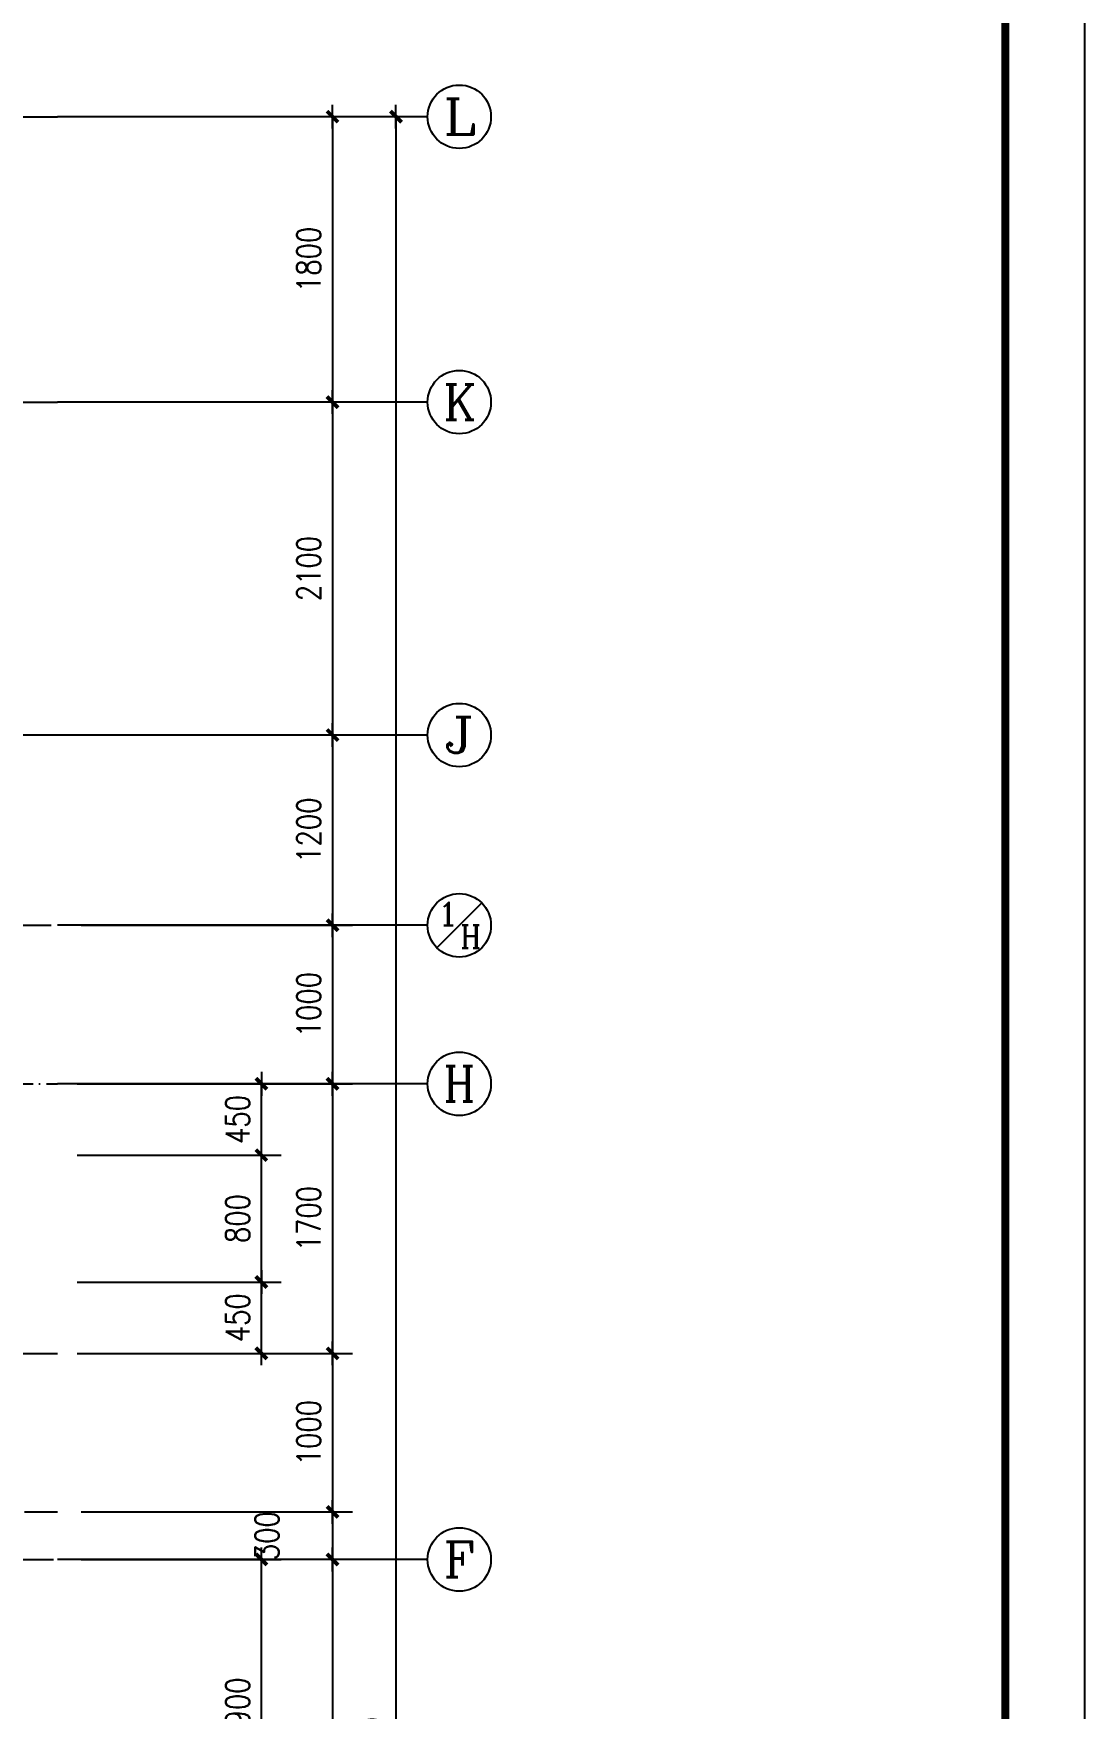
# Model space of a CAD drawing. Extents: x 12400 to 217743, y 90685 to 209848.
# Drawn here: x 67228 to 73859, y 115293 to 125858 of the extents above; entities that cross this region are included whole.
import ezdxf
from ezdxf.enums import TextEntityAlignment as Align

# ---------------------------------------------------------------- set-up
doc = ezdxf.new("R2010")
doc.units = 0
doc.header["$LTSCALE"] = 200
doc.linetypes.add('DOTE', pattern=[2.42, 2, -0.2, 0.02, -0.2])
doc.layers.get('0').update_dxf_attribs({"linetype": 'CONTINUOUS'})
doc.layers.get('DEFPOINTS').update_dxf_attribs({"linetype": 'CONTINUOUS'})
for name, color, linetype in [('AXIS', 3, 'CONTINUOUS'), ('AXIS_TEXT', 7, 'CONTINUOUS'), ('DOTE', 1, 'DOTE'), ('PUB_TITLE', 143, 'CONTINUOUS')]:
    doc.layers.add(name, color=color, linetype=linetype)
doc.styles.add('COMPLEX', font='COMPLEX')
doc.styles.add('DIM_FONT', font='SIMPLEX', dxfattribs={"width": 0.8})
doc.dimstyles.new('AXIS50', dxfattribs={"dimscale": 0.5, "dimtxt": 300, "dimasz": 1, "dimexe": 250, "dimexo": 300, "dimgap": 150, "dimtad": 1, "dimdec": 0, "dimzin": 0, "dimdsep": 46, "dimtxsty": 'DIM_FONT', "dimblk": '_DIMX', "dimblk1": 'DOTSMALL', "dimblk2": 'DOTSMALL', "dimcen": 2.5, "dimse1": 1, "dimse2": 1, "dimclrt": 7, "dimadec": 0, "dimazin": 0, "dimtfac": 1, "dimtdec": 0, "dimtix": 1, "dimtmove": 2, "dimatfit": 3, "dimldrblk": '_DIMX', "dimfxl": 0, "dimtolj": 1, "dimtzin": 0, "dimarcsym": 0})
doc.dimstyles.new('DIMA50', dxfattribs={"dimscale": 0.5, "dimtxt": 300, "dimasz": 1, "dimexe": 250, "dimexo": 300, "dimgap": 150, "dimtad": 1, "dimdec": 0, "dimzin": 0, "dimdsep": 46, "dimtxsty": 'DIM_FONT', "dimblk": '_DIMX', "dimblk1": 'DOTSMALL', "dimblk2": 'DOTSMALL', "dimcen": 2.5, "dimse1": 1, "dimclrt": 7, "dimadec": 0, "dimazin": 0, "dimtfac": 1, "dimtdec": 0, "dimtix": 1, "dimtmove": 2, "dimatfit": 3, "dimldrblk": '_DIMX', "dimfxl": 0, "dimtolj": 1, "dimtzin": 0, "dimarcsym": 0})
doc.dimstyles.new('DIMB50', dxfattribs={"dimscale": 0.5, "dimtxt": 300, "dimasz": 1, "dimexe": 250, "dimexo": 300, "dimgap": 150, "dimtad": 1, "dimdec": 0, "dimzin": 0, "dimdsep": 46, "dimtxsty": 'DIM_FONT', "dimblk": '_DIMX', "dimblk1": 'DOTSMALL', "dimblk2": 'DOTSMALL', "dimcen": 2.5, "dimse2": 1, "dimclrt": 7, "dimadec": 0, "dimazin": 0, "dimtfac": 1, "dimtdec": 0, "dimtix": 1, "dimtmove": 2, "dimatfit": 3, "dimldrblk": '_DIMX', "dimfxl": 0, "dimtolj": 1, "dimtzin": 0, "dimarcsym": 0})
doc.dimstyles.new('DIMN50', dxfattribs={"dimscale": 0.5, "dimtxt": 300, "dimasz": 1, "dimexe": 250, "dimexo": 300, "dimgap": 150, "dimtad": 1, "dimdec": 0, "dimzin": 0, "dimdsep": 46, "dimtxsty": 'DIM_FONT', "dimblk": '_DIMX', "dimblk1": 'DOTSMALL', "dimblk2": 'DOTSMALL', "dimcen": 2.5, "dimclrt": 7, "dimadec": 0, "dimazin": 0, "dimtfac": 1, "dimtdec": 0, "dimtix": 1, "dimtmove": 2, "dimatfit": 3, "dimldrblk": '_DIMX', "dimfxl": 0, "dimtolj": 1, "dimtzin": 0, "dimarcsym": 0})

# ---------------------------------------------------------------- blocks, each defined once
blk = doc.blocks.new('_AXISO')
blk.add_circle((0, 0), 0.5)
at = {"layer": 'AXIS_TEXT', "style": 'COMPLEX', "width": 1.041667}
blk.add_attdef('A', text='', height=0.56, dxfattribs=at).set_placement((-0.25, -0.28), (0.25, -0.28), align=Align.FIT)
blk = doc.blocks.new('_DIMX')
blk.add_line((-150, 0), (150, 0))
at = {"const_width": 50}
blk.add_lwpolyline([(-70, -70), (70, 70)], dxfattribs=at)
blk = doc.blocks.new('*D1344')
at = {"layer": 'AXIS', "color": 0, "lineweight": -2}
blk.add_line((69115, 125332), (69115, 123533), dxfattribs=at)
at = {"layer": 'DEFPOINTS', "color": 0}
for p in [(67380, 125333), (67380, 123533), (69115, 123533)]:
    blk.add_point(p, dxfattribs=at)
at = {"layer": 'AXIS', "color": 0, "lineweight": -2, "xscale": 0.5, "yscale": 0.5, "zscale": 0.5}
for p, rotation in [((69115, 125333), 90), ((69115, 123533), 270)]:
    blk.add_blockref('_DIMX', p, dxfattribs=dict(at, rotation=rotation))
at = {"layer": 'AXIS', "color": 7, "insert": (68965, 124433), "char_height": 150, "attachment_point": 5, "rotation": 90, "style": 'DIM_FONT'}
blk.add_mtext('\\A1;1800', dxfattribs=at)
blk = doc.blocks.new('_DOTSMALL')
at = {"color": 0, "linetype": 'ByBlock', "const_width": 0.5}
blk.add_lwpolyline([(-0.0625, 0, 1), (0.0625, 0, 1)], format="xyb", close=True, dxfattribs=at)
blk = doc.blocks.new('*D1345')
at = {"layer": 'AXIS', "color": 0, "lineweight": -2}
blk.add_line((69115, 123532), (69115, 121433), dxfattribs=at)
at = {"layer": 'DEFPOINTS', "color": 0}
for p in [(67380, 123533), (67380, 121433), (69115, 121433)]:
    blk.add_point(p, dxfattribs=at)
at = {"layer": 'AXIS', "color": 0, "lineweight": -2, "xscale": 0.5, "yscale": 0.5, "zscale": 0.5}
for p, rotation in [((69115, 123533), 90), ((69115, 121433), 270)]:
    blk.add_blockref('_DIMX', p, dxfattribs=dict(at, rotation=rotation))
at = {"layer": 'AXIS', "color": 7, "insert": (68965, 122483), "char_height": 150, "attachment_point": 5, "rotation": 90, "style": 'DIM_FONT'}
blk.add_mtext('\\A1;2100', dxfattribs=at)
blk = doc.blocks.new('*D1346')
at = {"layer": 'AXIS', "color": 0, "lineweight": -2}
for p, q in [((69115, 121432), (69115, 120233)), ((67530, 120233), (69240, 120233))]:
    blk.add_line(p, q, dxfattribs=at)
at = {"layer": 'DEFPOINTS', "color": 0}
for p in [(67380, 121433), (67380, 120233), (69115, 120233)]:
    blk.add_point(p, dxfattribs=at)
at = {"layer": 'AXIS', "color": 0, "lineweight": -2, "xscale": 0.5, "yscale": 0.5, "zscale": 0.5}
for p, rotation in [((69115, 121433), 90), ((69115, 120233), 270)]:
    blk.add_blockref('_DIMX', p, dxfattribs=dict(at, rotation=rotation))
at = {"layer": 'AXIS', "color": 7, "insert": (68965, 120833), "char_height": 150, "attachment_point": 5, "rotation": 90, "style": 'DIM_FONT'}
blk.add_mtext('\\A1;1200', dxfattribs=at)
blk = doc.blocks.new('*D1347')
at = {"layer": 'AXIS', "color": 0, "lineweight": -2}
for p, q in [((69115, 116232), (69115, 112133)), ((67530, 112133), (69240, 112133))]:
    blk.add_line(p, q, dxfattribs=at)
at = {"layer": 'DEFPOINTS', "color": 0}
for p in [(67380, 116233), (67380, 112133), (69115, 112133)]:
    blk.add_point(p, dxfattribs=at)
at = {"layer": 'AXIS', "color": 0, "lineweight": -2, "xscale": 0.5, "yscale": 0.5, "zscale": 0.5}
for p, rotation in [((69115, 116233), 90), ((69115, 112133), 270)]:
    blk.add_blockref('_DIMX', p, dxfattribs=dict(at, rotation=rotation))
at = {"layer": 'AXIS', "color": 7, "insert": (68965, 114183), "char_height": 150, "attachment_point": 5, "rotation": 90, "style": 'DIM_FONT'}
blk.add_mtext('\\A1;4100', dxfattribs=at)
blk = doc.blocks.new('*D1349')
at = {"layer": 'AXIS', "color": 0, "lineweight": -2}
blk.add_line((69515, 125332), (69515, 104633), dxfattribs=at)
at = {"layer": 'DEFPOINTS', "color": 0}
for p in [(67380, 125333), (67380, 104633), (69515, 104633)]:
    blk.add_point(p, dxfattribs=at)
at = {"layer": 'AXIS', "color": 0, "lineweight": -2, "xscale": 0.5, "yscale": 0.5, "zscale": 0.5}
for p, rotation in [((69515, 125333), 90), ((69515, 104633), 270)]:
    blk.add_blockref('_DIMX', p, dxfattribs=dict(at, rotation=rotation))
at = {"layer": 'AXIS', "color": 7, "insert": (69365, 114983), "char_height": 150, "attachment_point": 5, "rotation": 90, "style": 'DIM_FONT'}
blk.add_mtext('\\A1;20700', dxfattribs=at)
blk = doc.blocks.new('*D1360')
at = {"layer": 'AXIS', "color": 0, "lineweight": -2}
for p, q in [((67530, 120233), (69240, 120233)), ((69115, 120232), (69115, 119233)), ((67530, 119233), (69240, 119233))]:
    blk.add_line(p, q, dxfattribs=at)
at = {"layer": 'DEFPOINTS', "color": 0}
for p in [(67380, 120233), (67380, 119233), (69115, 119233)]:
    blk.add_point(p, dxfattribs=at)
at = {"layer": 'AXIS', "color": 0, "lineweight": -2, "xscale": 0.5, "yscale": 0.5, "zscale": 0.5}
for p, rotation in [((69115, 120233), 90), ((69115, 119233), 270)]:
    blk.add_blockref('_DIMX', p, dxfattribs=dict(at, rotation=rotation))
at = {"layer": 'AXIS', "color": 7, "insert": (68965, 119733), "char_height": 150, "attachment_point": 5, "rotation": 90, "style": 'DIM_FONT'}
blk.add_mtext('\\A1;1000', dxfattribs=at)
blk = doc.blocks.new('*D1361')
at = {"layer": 'AXIS', "color": 0, "lineweight": -2}
for p, q in [((67530, 116533), (69240, 116533)), ((69115, 116532), (69115, 116233))]:
    blk.add_line(p, q, dxfattribs=at)
at = {"layer": 'DEFPOINTS', "color": 0}
for p in [(67380, 116533), (67380, 116233), (69115, 116233)]:
    blk.add_point(p, dxfattribs=at)
at = {"layer": 'AXIS', "color": 0, "lineweight": -2, "xscale": 0.5, "yscale": 0.5, "zscale": 0.5}
for p, rotation in [((69115, 116533), 90), ((69115, 116233), 270)]:
    blk.add_blockref('_DIMX', p, dxfattribs=dict(at, rotation=rotation))
at = {"layer": 'AXIS', "color": 7, "insert": (68702, 116383), "char_height": 150, "attachment_point": 5, "rotation": 90, "style": 'DIM_FONT'}
blk.add_mtext('\\A1;300', dxfattribs=at)
blk = doc.blocks.new('*D1363')
at = {"layer": 'AXIS', "color": 0, "lineweight": -2}
for p, q in [((67530, 119233), (69240, 119233)), ((69115, 119232), (69115, 117533)), ((67530, 117533), (69240, 117533))]:
    blk.add_line(p, q, dxfattribs=at)
at = {"layer": 'DEFPOINTS', "color": 0}
for p in [(67380, 119233), (67380, 117533), (69115, 117533)]:
    blk.add_point(p, dxfattribs=at)
at = {"layer": 'AXIS', "color": 0, "lineweight": -2, "xscale": 0.5, "yscale": 0.5, "zscale": 0.5}
for p, rotation in [((69115, 119233), 90), ((69115, 117533), 270)]:
    blk.add_blockref('_DIMX', p, dxfattribs=dict(at, rotation=rotation))
at = {"layer": 'AXIS', "color": 7, "insert": (68965, 118383), "char_height": 150, "attachment_point": 5, "rotation": 90, "style": 'DIM_FONT'}
blk.add_mtext('\\A1;1700', dxfattribs=at)
blk = doc.blocks.new('*D1364')
at = {"layer": 'AXIS', "color": 0, "lineweight": -2}
for p, q in [((67530, 117533), (69240, 117533)), ((69115, 117532), (69115, 116533)), ((67530, 116533), (69240, 116533))]:
    blk.add_line(p, q, dxfattribs=at)
at = {"layer": 'DEFPOINTS', "color": 0}
for p in [(67380, 117533), (67380, 116533), (69115, 116533)]:
    blk.add_point(p, dxfattribs=at)
at = {"layer": 'AXIS', "color": 0, "lineweight": -2, "xscale": 0.5, "yscale": 0.5, "zscale": 0.5}
for p, rotation in [((69115, 117533), 90), ((69115, 116533), 270)]:
    blk.add_blockref('_DIMX', p, dxfattribs=dict(at, rotation=rotation))
at = {"layer": 'AXIS', "color": 7, "insert": (68965, 117033), "char_height": 150, "attachment_point": 5, "rotation": 90, "style": 'DIM_FONT'}
blk.add_mtext('\\A1;1000', dxfattribs=at)
blk = doc.blocks.new('*D1548')
at = {"layer": 'AXIS', "color": 0, "lineweight": -2}
for p, q in [((67504, 117983), (68791, 117983)), ((68666, 117983), (68666, 117984)), ((68666, 117533), (68666, 117983)), ((67504, 117533), (68791, 117533)), ((68666, 117532), (68666, 117532))]:
    blk.add_line(p, q, dxfattribs=at)
at = {"layer": 'DEFPOINTS', "color": 0}
for p in [(67354, 117983), (68666, 117983), (67354, 117533)]:
    blk.add_point(p, dxfattribs=at)
at = {"layer": 'AXIS', "color": 0, "lineweight": -2, "xscale": 0.5, "yscale": 0.5, "zscale": 0.5}
for p, rotation in [((68666, 117983), 270), ((68666, 117533), 90)]:
    blk.add_blockref('_DIMX', p, dxfattribs=dict(at, rotation=rotation))
at = {"layer": 'AXIS', "color": 7, "insert": (68516, 117758), "char_height": 150, "attachment_point": 5, "rotation": 90, "style": 'DIM_FONT'}
blk.add_mtext('\\A1;450', dxfattribs=at)
blk = doc.blocks.new('*D1549')
at = {"layer": 'AXIS', "color": 0, "lineweight": -2}
for p, q in [((67504, 118783), (68791, 118783)), ((68666, 117983), (68666, 118782)), ((67504, 117983), (68791, 117983))]:
    blk.add_line(p, q, dxfattribs=at)
at = {"layer": 'DEFPOINTS', "color": 0}
for p in [(67354, 118783), (68666, 118783), (67354, 117983)]:
    blk.add_point(p, dxfattribs=at)
at = {"layer": 'AXIS', "color": 0, "lineweight": -2, "xscale": 0.5, "yscale": 0.5, "zscale": 0.5}
for p, rotation in [((68666, 118783), 90), ((68666, 117983), 270)]:
    blk.add_blockref('_DIMX', p, dxfattribs=dict(at, rotation=rotation))
at = {"layer": 'AXIS', "color": 7, "insert": (68516, 118383), "char_height": 150, "attachment_point": 5, "rotation": 90, "style": 'DIM_FONT'}
blk.add_mtext('\\A1;800', dxfattribs=at)
blk = doc.blocks.new('*D1550')
at = {"layer": 'AXIS', "color": 0, "lineweight": -2}
for p, q in [((67504, 119233), (68791, 119233)), ((68666, 119233), (68666, 119234)), ((68666, 118783), (68666, 119233)), ((67504, 118783), (68791, 118783)), ((68666, 118782), (68666, 118782))]:
    blk.add_line(p, q, dxfattribs=at)
at = {"layer": 'DEFPOINTS', "color": 0}
for p in [(67354, 119233), (68666, 119233), (67354, 118783)]:
    blk.add_point(p, dxfattribs=at)
at = {"layer": 'AXIS', "color": 0, "lineweight": -2, "xscale": 0.5, "yscale": 0.5, "zscale": 0.5}
for p, rotation in [((68666, 119233), 270), ((68666, 118783), 90)]:
    blk.add_blockref('_DIMX', p, dxfattribs=dict(at, rotation=rotation))
at = {"layer": 'AXIS', "color": 7, "insert": (68516, 119008), "char_height": 150, "attachment_point": 5, "rotation": 90, "style": 'DIM_FONT'}
blk.add_mtext('\\A1;450', dxfattribs=at)
blk = doc.blocks.new('*D1552')
at = {"layer": 'AXIS', "color": 0, "lineweight": -2}
for p, q in [((67530, 116233), (68791, 116233)), ((68666, 114333), (68666, 116232)), ((67477, 114333), (68791, 114333))]:
    blk.add_line(p, q, dxfattribs=at)
at = {"layer": 'DEFPOINTS', "color": 0}
for p in [(67380, 116233), (68666, 116233), (67327, 114333)]:
    blk.add_point(p, dxfattribs=at)
at = {"layer": 'AXIS', "color": 0, "lineweight": -2, "xscale": 0.5, "yscale": 0.5, "zscale": 0.5}
for p, rotation in [((68666, 116233), 90), ((68666, 114333), 270)]:
    blk.add_blockref('_DIMX', p, dxfattribs=dict(at, rotation=rotation))
at = {"layer": 'AXIS', "color": 7, "insert": (68516, 115283), "char_height": 150, "attachment_point": 5, "rotation": 90, "style": 'DIM_FONT'}
blk.add_mtext('\\A1;1900', dxfattribs=at)
blk = doc.blocks.new('_AXIST')
blk.add_line((-0.354, -0.354), (0.354, 0.354))
at = {"layer": 'AXIS_TEXT', "style": 'COMPLEX', "width": 1.041667}
for p, p2 in [((-0.343, -0.002), (-0.017, -0.002)), ((0.017, -0.362), (0.343, -0.362))]:
    blk.add_attdef('A', text='', height=0.364, dxfattribs=at).set_placement(p, p2, align=Align.FIT)

msp = doc.modelspace()

# ---------------------------------------------------------------- linework, layer by layer
at = {"layer": 'AXIS'}
for p, q in [((69714.586, 125332.808), (67380.262, 125332.808)), ((69714.586, 123532.808), (67380.262, 123532.808)), ((69714.586, 121432.808), (67380.262, 121432.808)), ((69714.586, 120232.808), (67380.262, 120232.808)), ((69714.586, 119232.808), (67380.262, 119232.808)), ((69714.586, 116232.808), (67380.262, 116232.808))]:
    msp.add_line(p, q, dxfattribs=at)
at = {"layer": 'DOTE'}
for p, q in [((52148.907, 125332.808), (67380.262, 125332.808)), ((61745.183, 123532.808), (67380.262, 123532.808)), ((67380.262, 121432.808), (52148.907, 121432.808)), ((61130.953, 120232.808), (67380.262, 120232.808)), ((63923.261, 119232.808), (67380.262, 119232.808)), ((63611.032, 117532.808), (67380.262, 117532.808)), ((63784.674, 116532.808), (67380.262, 116532.808)), ((51951.146, 116232.808), (67380.262, 116232.808))]:
    msp.add_line(p, q, dxfattribs=at)
at = {"layer": 'PUB_TITLE'}
msp.add_lwpolyline([(44158.719, 90708.175), (44158.719, 132758.175), (73858.719, 132758.175), (73858.719, 90708.175)], close=True, dxfattribs=at)
at = {"layer": 'PUB_TITLE', "const_width": 50}
msp.add_lwpolyline([(44658.719, 91208.175), (73358.719, 91208.175), (73358.719, 131508.175), (44658.719, 131508.175)], close=True, dxfattribs=at)

# ---------------------------------------------------------------- block references
at = {"layer": 'AXIS'}
ref = msp.add_blockref('_AXISO', (69914.586, 125332.808), dxfattribs=dict(at, xscale=400, yscale=400, zscale=400))
ref.add_attrib('A', 'L', dxfattribs={"layer": 'AXIS_TEXT', "height": 224, "style": 'COMPLEX', "width": 1.25}).set_placement((69814.586, 125220.808), (70014.586, 125220.808), align=Align.FIT)
ref = msp.add_blockref('_AXISO', (69914.586, 123532.808), dxfattribs=dict(at, xscale=400, yscale=400, zscale=400))
ref.add_attrib('A', 'K', dxfattribs={"layer": 'AXIS_TEXT', "height": 224, "style": 'COMPLEX', "width": 0.986842}).set_placement((69814.586, 123420.808), (70014.586, 123420.808), align=Align.FIT)
ref = msp.add_blockref('_AXISO', (69914.586, 121432.808), dxfattribs=dict(at, xscale=400, yscale=400, zscale=400))
ref.add_attrib('A', 'J', dxfattribs={"layer": 'AXIS_TEXT', "height": 224, "style": 'COMPLEX', "width": 1.704545}).set_placement((69814.586, 121320.808), (70014.586, 121320.808), align=Align.FIT)
at = {"layer": 'AXIS', "xscale": 400, "yscale": 400, "zscale": 400}
msp.add_blockref('_AXISO', (69914.586, 120232.808), dxfattribs=at)
at = {"layer": 'AXIS'}
ref = msp.add_blockref('_AXIST', (69914.586, 120232.808), dxfattribs=dict(at, xscale=400, yscale=400, zscale=400))
ref.add_attrib('A', '1', dxfattribs={"layer": 'AXIS_TEXT', "height": 145.6, "style": 'COMPLEX', "width": 2.083333}).set_placement((69777.586, 120232.008), (69907.586, 120232.008), align=Align.FIT)
ref.add_attrib('A', 'H', dxfattribs={"layer": 'AXIS_TEXT', "height": 145.6, "style": 'COMPLEX', "width": 0.9375}).set_placement((69921.586, 120088.008), (70051.586, 120088.008), align=Align.FIT)
ref = msp.add_blockref('_AXISO', (69914.586, 119232.808), dxfattribs=dict(at, xscale=400, yscale=400, zscale=400))
ref.add_attrib('A', 'H', dxfattribs={"layer": 'AXIS_TEXT', "height": 224, "style": 'COMPLEX', "width": 0.9375}).set_placement((69814.586, 119120.808), (70014.586, 119120.808), align=Align.FIT)
ref = msp.add_blockref('_AXISO', (69914.586, 116232.808), dxfattribs=dict(at, xscale=400, yscale=400, zscale=400))
ref.add_attrib('A', 'F', dxfattribs={"layer": 'AXIS_TEXT', "height": 224, "style": 'COMPLEX', "width": 1.171875}).set_placement((69814.586, 116120.808), (70014.586, 116120.808), align=Align.FIT)

# ---------------------------------------------------------------- dimensions: what is measured, and where the dimension line sits
for p1, p2, distance, dimstyle, picture, middle in [((67380.262, 125332.808), (67380.262, 123532.808), 1734.324, 'AXIS50', '*D1344', (68964.586, 124432.808)), ((67380.262, 125332.808), (67380.262, 104632.808), 2134.324, 'AXIS50', '*D1349', (69364.586, 114982.808)), ((67353.96, 118782.769), (67353.96, 119232.769), -1311.569, 'DIMN50', '*D1550', (68515.529, 119007.769)), ((67353.96, 117982.769), (67353.96, 118782.769), -1311.569, 'DIMN50', '*D1549', (68515.529, 118382.769)), ((67353.96, 117532.769), (67353.96, 117982.769), -1311.569, 'DIMN50', '*D1548', (68515.529, 117757.769))]:
    dim = msp.add_aligned_dim(p1=p1, p2=p2, distance=distance, dimstyle=dimstyle, dxfattribs=at)
    dim.commit()
    dim.dimension.update_dxf_attribs({"geometry": picture, "text_midpoint": middle})
for base, p1, p2, dimstyle, picture, middle in [((69114.586, 121432.808), (67380.262, 123532.808), (67380.262, 121432.808), 'AXIS50', '*D1345', (68964.586, 122482.808)), ((69114.586, 120232.808), (67380.262, 121432.808), (67380.262, 120232.808), 'DIMA50', '*D1346', (68964.586, 120832.808)), ((69114.586, 119232.808), (67380.262, 120232.808), (67380.262, 119232.808), 'DIMN50', '*D1360', (68964.586, 119732.808)), ((69114.586, 117532.808), (67380.262, 119232.808), (67380.262, 117532.808), 'DIMN50', '*D1363', (68964.586, 118382.808)), ((69114.586, 116532.808), (67380.262, 117532.808), (67380.262, 116532.808), 'DIMN50', '*D1364', (68964.586, 117032.808)), ((68665.529, 116232.808), (67326.684, 114332.808), (67380.262, 116232.808), 'DIMN50', '*D1552', (68515.529, 115282.808)), ((69114.586, 112132.808), (67380.262, 116232.808), (67380.262, 112132.808), 'DIMA50', '*D1347', (68964.586, 114182.808))]:
    dim = msp.add_linear_dim(base=base, p1=p1, p2=p2, angle=90, dimstyle=dimstyle, dxfattribs=at)
    dim.commit()
    dim.dimension.update_dxf_attribs({"geometry": picture, "text_midpoint": middle})
dim = msp.add_linear_dim(base=(69114.586, 116232.808), p1=(67380.262, 116532.808), p2=(67380.262, 116232.808), angle=90, dimstyle='DIMB50', dxfattribs=at)
dim.commit()
dim.dimension.update_dxf_attribs({"geometry": '*D1361', "text_midpoint": (68701.755, 116382.808), "dimtype": 160})

doc.saveas('drawing.dxf')
